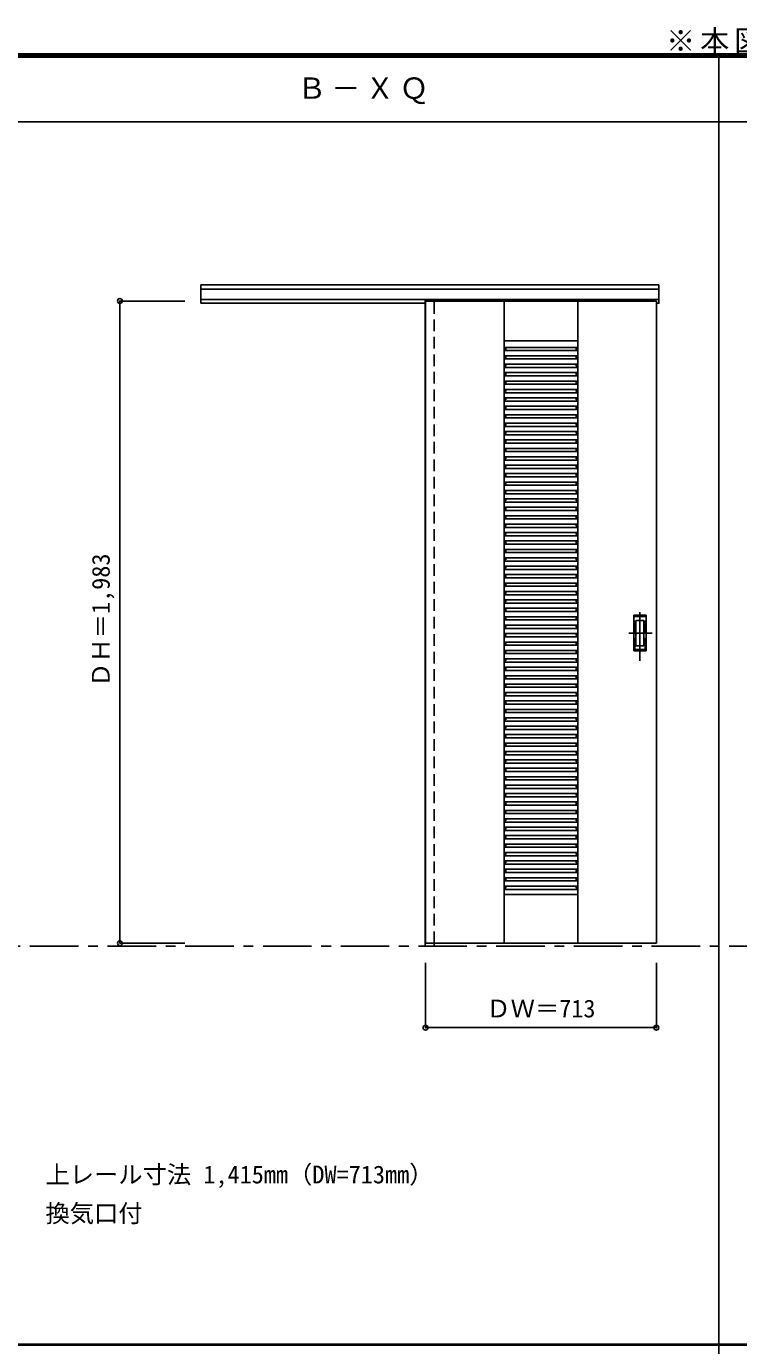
# Model space of a CAD drawing. Units: millimetres, scale not verified. Extents: x -6000 to 5700, y -4307 to 4260.
# Drawn here: x -461 to 1739, y 186 to 4260 of the extents above; entities that cross this region are included whole.
import ezdxf
from ezdxf.enums import TextEntityAlignment as Align

# ---------------------------------------------------------------- set-up
doc = ezdxf.new("R2010")
doc.units = ezdxf.units.MM
doc.header["$LTSCALE"] = 30
doc.header["$PDMODE"] = 32
doc.header["$PDSIZE"] = 15
doc.linetypes.add('CHAIN1', pattern=[8, 5, -1, 1, -1])
doc.linetypes.add('DASHED1', pattern=[1.8, 1.2, -0.6])
for name, color, linetype in [('0-1_通り芯', 7, 'CHAIN1'), ('0-2_扉', 3, 'Continuous'), ('0-3_仕上げ', 4, 'Continuous'), ('0-4_枠', 3, 'Continuous'), ('0-6_引手', 7, 'Continuous'), ('0-A_文字', 7, 'Continuous'), ('0-B_寸法', 7, 'Continuous'), ('F-1_枠', 6, 'Continuous')]:
    doc.layers.add(name, color=color, linetype=linetype)
doc.styles.add('ＭＳ ゴシック', font='')
doc.styles.get('ＭＳ ゴシック').set_extended_font_data('MS Gothic')

msp = doc.modelspace()

# ---------------------------------------------------------------- linework, layer by layer
at = {"layer": '0-1_通り芯'}
msp.add_line((-5490, 1420), (5690, 1420), dxfattribs=at)
at = {"layer": '0-2_扉'}
for p, q in [((772, 3412), (1485, 3412)), ((772, 3412), (772, 1429)), ((1485, 1429), (1485, 3412)), ((772, 1429), (1485, 1429))]:
    msp.add_line(p, q, dxfattribs=at)
at = {"layer": '0-2_扉', "color": 4, "linetype": 'DASHED1'}
msp.add_line((772, 3412), (772, 3408), dxfattribs=at)
at = {"layer": '0-3_仕上げ', "color": 7}
for p, q in [((1014.5, 1429), (1014.5, 3412)), ((1242.5, 1429), (1242.5, 3412)), ((1014.5, 3289), (1242.5, 3289)), ((1014.5, 1579), (1242.5, 1579))]:
    msp.add_line(p, q, dxfattribs=at)
at = {"layer": '0-3_仕上げ'}
for p, q in [((1014.5, 3269), (1242.5, 3269)), ((1014.5, 3262.58), (1019.5, 3262.58)), ((1019.5, 3269), (1019.5, 3262.58)), ((1237.5, 3269), (1237.5, 3262.58)), ((1237.5, 3262.58), (1242.5, 3262.58)), ((1014.5, 3259), (1242.5, 3259)), ((1014.5, 3243), (1242.5, 3243)), ((1014.5, 3236.58), (1019.5, 3236.58)), ((1014.5, 3233), (1242.5, 3233)), ((1019.5, 3243), (1019.5, 3236.58)), ((1237.5, 3243), (1237.5, 3236.58)), ((1237.5, 3236.58), (1242.5, 3236.58)), ((1014.5, 3217), (1242.5, 3217)), ((1014.5, 3210.58), (1019.5, 3210.58)), ((1014.5, 3207), (1242.5, 3207)), ((1014.5, 3191), (1242.5, 3191)), ((1014.5, 3184.58), (1019.5, 3184.58)), ((1014.5, 3181), (1242.5, 3181)), ((1019.5, 3217), (1019.5, 3210.58)), ((1019.5, 3191), (1019.5, 3184.58)), ((1237.5, 3217), (1237.5, 3210.58)), ((1237.5, 3210.58), (1242.5, 3210.58)), ((1237.5, 3191), (1237.5, 3184.58)), ((1237.5, 3184.58), (1242.5, 3184.58)), ((1014.5, 3165), (1242.5, 3165)), ((1014.5, 3158.58), (1019.5, 3158.58)), ((1014.5, 3155), (1242.5, 3155)), ((1014.5, 3139), (1242.5, 3139)), ((1019.5, 3165), (1019.5, 3158.58)), ((1019.5, 3139), (1019.5, 3132.58)), ((1237.5, 3165), (1237.5, 3158.58)), ((1237.5, 3158.58), (1242.5, 3158.58)), ((1237.5, 3139), (1237.5, 3132.58)), ((1014.5, 3132.58), (1019.5, 3132.58)), ((1014.5, 3129), (1242.5, 3129)), ((1014.5, 3113), (1242.5, 3113)), ((1014.5, 3106.58), (1019.5, 3106.58)), ((1014.5, 3103), (1242.5, 3103)), ((1019.5, 3113), (1019.5, 3106.58)), ((1237.5, 3132.58), (1242.5, 3132.58)), ((1237.5, 3113), (1237.5, 3106.58)), ((1237.5, 3106.58), (1242.5, 3106.58)), ((1014.5, 3087), (1242.5, 3087)), ((1014.5, 3080.58), (1019.5, 3080.58)), ((1014.5, 3077), (1242.5, 3077)), ((1014.5, 3061), (1242.5, 3061)), ((1019.5, 3087), (1019.5, 3080.58)), ((1019.5, 3061), (1019.5, 3054.58)), ((1237.5, 3087), (1237.5, 3080.58)), ((1237.5, 3080.58), (1242.5, 3080.58)), ((1237.5, 3061), (1237.5, 3054.58)), ((1014.5, 3054.58), (1019.5, 3054.58)), ((1014.5, 3051), (1242.5, 3051)), ((1014.5, 3035), (1242.5, 3035)), ((1014.5, 3028.58), (1019.5, 3028.58)), ((1014.5, 3025), (1242.5, 3025)), ((1019.5, 3035), (1019.5, 3028.58)), ((1237.5, 3054.58), (1242.5, 3054.58)), ((1237.5, 3035), (1237.5, 3028.58)), ((1237.5, 3028.58), (1242.5, 3028.58)), ((1014.5, 3009), (1242.5, 3009)), ((1014.5, 3002.58), (1019.5, 3002.58)), ((1014.5, 2999), (1242.5, 2999)), ((1014.5, 2983), (1242.5, 2983)), ((1014.5, 2976.58), (1019.5, 2976.58)), ((1019.5, 3009), (1019.5, 3002.58)), ((1019.5, 2983), (1019.5, 2976.58)), ((1237.5, 3009), (1237.5, 3002.58)), ((1237.5, 3002.58), (1242.5, 3002.58)), ((1237.5, 2983), (1237.5, 2976.58)), ((1237.5, 2976.58), (1242.5, 2976.58)), ((1014.5, 2973), (1242.5, 2973)), ((1014.5, 2957), (1242.5, 2957)), ((1014.5, 2950.58), (1019.5, 2950.58)), ((1014.5, 2947), (1242.5, 2947)), ((1019.5, 2957), (1019.5, 2950.58)), ((1237.5, 2957), (1237.5, 2950.58)), ((1237.5, 2950.58), (1242.5, 2950.58)), ((1014.5, 2931), (1242.5, 2931)), ((1014.5, 2924.58), (1019.5, 2924.58)), ((1014.5, 2921), (1242.5, 2921)), ((1014.5, 2905), (1242.5, 2905)), ((1014.5, 2898.58), (1019.5, 2898.58)), ((1014.5, 2895), (1242.5, 2895)), ((1019.5, 2931), (1019.5, 2924.58)), ((1019.5, 2905), (1019.5, 2898.58)), ((1237.5, 2931), (1237.5, 2924.58)), ((1237.5, 2924.58), (1242.5, 2924.58)), ((1237.5, 2905), (1237.5, 2898.58)), ((1237.5, 2898.58), (1242.5, 2898.58)), ((1014.5, 2879), (1242.5, 2879)), ((1014.5, 2872.58), (1019.5, 2872.58)), ((1014.5, 2869), (1242.5, 2869)), ((1014.5, 2853), (1242.5, 2853)), ((1019.5, 2879), (1019.5, 2872.58)), ((1019.5, 2853), (1019.5, 2846.58)), ((1237.5, 2879), (1237.5, 2872.58)), ((1237.5, 2872.58), (1242.5, 2872.58)), ((1237.5, 2853), (1237.5, 2846.58)), ((1014.5, 2846.58), (1019.5, 2846.58)), ((1014.5, 2843), (1242.5, 2843)), ((1014.5, 2827), (1242.5, 2827)), ((1014.5, 2820.58), (1019.5, 2820.58)), ((1014.5, 2817), (1242.5, 2817)), ((1019.5, 2827), (1019.5, 2820.58)), ((1237.5, 2846.58), (1242.5, 2846.58)), ((1237.5, 2827), (1237.5, 2820.58)), ((1237.5, 2820.58), (1242.5, 2820.58)), ((1014.5, 2801), (1242.5, 2801)), ((1014.5, 2794.58), (1019.5, 2794.58)), ((1014.5, 2791), (1242.5, 2791)), ((1014.5, 2775), (1242.5, 2775)), ((1019.5, 2801), (1019.5, 2794.58)), ((1019.5, 2775), (1019.5, 2768.58)), ((1237.5, 2801), (1237.5, 2794.58)), ((1237.5, 2794.58), (1242.5, 2794.58)), ((1237.5, 2775), (1237.5, 2768.58)), ((1014.5, 2768.58), (1019.5, 2768.58)), ((1014.5, 2765), (1242.5, 2765)), ((1014.5, 2749), (1242.5, 2749)), ((1014.5, 2742.58), (1019.5, 2742.58)), ((1014.5, 2739), (1242.5, 2739)), ((1019.5, 2749), (1019.5, 2742.58)), ((1237.5, 2768.58), (1242.5, 2768.58)), ((1237.5, 2749), (1237.5, 2742.58)), ((1237.5, 2742.58), (1242.5, 2742.58)), ((1014.5, 2723), (1242.5, 2723)), ((1014.5, 2716.58), (1019.5, 2716.58)), ((1014.5, 2713), (1242.5, 2713)), ((1014.5, 2697), (1242.5, 2697)), ((1014.5, 2690.58), (1019.5, 2690.58)), ((1019.5, 2723), (1019.5, 2716.58)), ((1019.5, 2697), (1019.5, 2690.58)), ((1237.5, 2723), (1237.5, 2716.58)), ((1237.5, 2716.58), (1242.5, 2716.58)), ((1237.5, 2697), (1237.5, 2690.58)), ((1237.5, 2690.58), (1242.5, 2690.58)), ((1014.5, 2687), (1242.5, 2687)), ((1014.5, 2671), (1242.5, 2671)), ((1014.5, 2664.58), (1019.5, 2664.58)), ((1014.5, 2661), (1242.5, 2661)), ((1019.5, 2671), (1019.5, 2664.58)), ((1237.5, 2671), (1237.5, 2664.58)), ((1237.5, 2664.58), (1242.5, 2664.58)), ((1014.5, 2645), (1242.5, 2645)), ((1014.5, 2638.58), (1019.5, 2638.58)), ((1014.5, 2635), (1242.5, 2635)), ((1014.5, 2619), (1242.5, 2619)), ((1014.5, 2612.58), (1019.5, 2612.58)), ((1014.5, 2609), (1242.5, 2609)), ((1019.5, 2645), (1019.5, 2638.58)), ((1019.5, 2619), (1019.5, 2612.58)), ((1237.5, 2645), (1237.5, 2638.58)), ((1237.5, 2638.58), (1242.5, 2638.58)), ((1237.5, 2619), (1237.5, 2612.58)), ((1237.5, 2612.58), (1242.5, 2612.58)), ((1014.5, 2593), (1242.5, 2593)), ((1014.5, 2586.58), (1019.5, 2586.58)), ((1014.5, 2583), (1242.5, 2583)), ((1014.5, 2567), (1242.5, 2567)), ((1019.5, 2593), (1019.5, 2586.58)), ((1019.5, 2567), (1019.5, 2560.58)), ((1237.5, 2593), (1237.5, 2586.58)), ((1237.5, 2586.58), (1242.5, 2586.58)), ((1237.5, 2567), (1237.5, 2560.58)), ((1014.5, 2560.58), (1019.5, 2560.58)), ((1014.5, 2557), (1242.5, 2557)), ((1014.5, 2541), (1242.5, 2541)), ((1014.5, 2534.58), (1019.5, 2534.58)), ((1014.5, 2531), (1242.5, 2531)), ((1019.5, 2541), (1019.5, 2534.58)), ((1237.5, 2560.58), (1242.5, 2560.58)), ((1237.5, 2541), (1237.5, 2534.58)), ((1237.5, 2534.58), (1242.5, 2534.58)), ((1014.5, 2515), (1242.5, 2515)), ((1014.5, 2508.58), (1019.5, 2508.58)), ((1014.5, 2505), (1242.5, 2505)), ((1014.5, 2489), (1242.5, 2489)), ((1019.5, 2515), (1019.5, 2508.58)), ((1019.5, 2489), (1019.5, 2482.58)), ((1237.5, 2515), (1237.5, 2508.58)), ((1237.5, 2508.58), (1242.5, 2508.58)), ((1237.5, 2489), (1237.5, 2482.58)), ((1014.5, 2482.58), (1019.5, 2482.58)), ((1014.5, 2479), (1242.5, 2479)), ((1014.5, 2463), (1242.5, 2463)), ((1014.5, 2456.58), (1019.5, 2456.58)), ((1014.5, 2453), (1242.5, 2453)), ((1019.5, 2463), (1019.5, 2456.58)), ((1237.5, 2482.58), (1242.5, 2482.58)), ((1237.5, 2463), (1237.5, 2456.58)), ((1237.5, 2456.58), (1242.5, 2456.58)), ((1014.5, 2437), (1242.5, 2437)), ((1014.5, 2430.58), (1019.5, 2430.58)), ((1014.5, 2427), (1242.5, 2427)), ((1014.5, 2411), (1242.5, 2411)), ((1014.5, 2404.58), (1019.5, 2404.58)), ((1019.5, 2437), (1019.5, 2430.58)), ((1019.5, 2411), (1019.5, 2404.58)), ((1237.5, 2437), (1237.5, 2430.58)), ((1237.5, 2430.58), (1242.5, 2430.58)), ((1237.5, 2411), (1237.5, 2404.58)), ((1237.5, 2404.58), (1242.5, 2404.58)), ((1014.5, 2401), (1242.5, 2401)), ((1014.5, 2385), (1242.5, 2385)), ((1014.5, 2378.58), (1019.5, 2378.58)), ((1014.5, 2375), (1242.5, 2375)), ((1019.5, 2385), (1019.5, 2378.58)), ((1237.5, 2385), (1237.5, 2378.58)), ((1237.5, 2378.58), (1242.5, 2378.58)), ((1014.5, 2359), (1242.5, 2359)), ((1014.5, 2352.58), (1019.5, 2352.58)), ((1014.5, 2349), (1242.5, 2349)), ((1014.5, 2333), (1242.5, 2333)), ((1014.5, 2326.58), (1019.5, 2326.58)), ((1014.5, 2323), (1242.5, 2323)), ((1019.5, 2359), (1019.5, 2352.58)), ((1019.5, 2333), (1019.5, 2326.58)), ((1237.5, 2359), (1237.5, 2352.58)), ((1237.5, 2352.58), (1242.5, 2352.58)), ((1237.5, 2333), (1237.5, 2326.58)), ((1237.5, 2326.58), (1242.5, 2326.58)), ((1014.5, 2307), (1242.5, 2307)), ((1014.5, 2300.58), (1019.5, 2300.58)), ((1014.5, 2297), (1242.5, 2297)), ((1019.5, 2307), (1019.5, 2300.58)), ((1237.5, 2307), (1237.5, 2300.58)), ((1237.5, 2300.58), (1242.5, 2300.58)), ((1014.5, 2281), (1242.5, 2281)), ((1014.5, 2274.58), (1019.5, 2274.58)), ((1014.5, 2271), (1242.5, 2271)), ((1014.5, 2255), (1242.5, 2255)), ((1014.5, 2248.58), (1019.5, 2248.58)), ((1014.5, 2245), (1242.5, 2245)), ((1019.5, 2281), (1019.5, 2274.58)), ((1019.5, 2255), (1019.5, 2248.58)), ((1237.5, 2281), (1237.5, 2274.58)), ((1237.5, 2274.58), (1242.5, 2274.58)), ((1237.5, 2255), (1237.5, 2248.58)), ((1237.5, 2248.58), (1242.5, 2248.58)), ((1014.5, 2229), (1242.5, 2229)), ((1014.5, 2222.58), (1019.5, 2222.58)), ((1014.5, 2219), (1242.5, 2219)), ((1014.5, 2203), (1242.5, 2203)), ((1019.5, 2229), (1019.5, 2222.58)), ((1019.5, 2203), (1019.5, 2196.58)), ((1237.5, 2229), (1237.5, 2222.58)), ((1237.5, 2222.58), (1242.5, 2222.58)), ((1237.5, 2203), (1237.5, 2196.58)), ((1014.5, 2196.58), (1019.5, 2196.58)), ((1014.5, 2193), (1242.5, 2193)), ((1014.5, 2177), (1242.5, 2177)), ((1014.5, 2170.58), (1019.5, 2170.58)), ((1014.5, 2167), (1242.5, 2167)), ((1019.5, 2177), (1019.5, 2170.58)), ((1237.5, 2196.58), (1242.5, 2196.58)), ((1237.5, 2177), (1237.5, 2170.58)), ((1237.5, 2170.58), (1242.5, 2170.58)), ((1014.5, 2151), (1242.5, 2151)), ((1014.5, 2144.58), (1019.5, 2144.58)), ((1014.5, 2141), (1242.5, 2141)), ((1014.5, 2125), (1242.5, 2125)), ((1019.5, 2151), (1019.5, 2144.58)), ((1019.5, 2125), (1019.5, 2118.58)), ((1237.5, 2151), (1237.5, 2144.58)), ((1237.5, 2144.58), (1242.5, 2144.58)), ((1237.5, 2125), (1237.5, 2118.58)), ((1014.5, 2118.58), (1019.5, 2118.58)), ((1014.5, 2115), (1242.5, 2115)), ((1014.5, 2099), (1242.5, 2099)), ((1014.5, 2092.58), (1019.5, 2092.58)), ((1014.5, 2089), (1242.5, 2089)), ((1019.5, 2099), (1019.5, 2092.58)), ((1237.5, 2118.58), (1242.5, 2118.58)), ((1237.5, 2099), (1237.5, 2092.58)), ((1237.5, 2092.58), (1242.5, 2092.58)), ((1014.5, 2073), (1242.5, 2073)), ((1014.5, 2066.58), (1019.5, 2066.58)), ((1014.5, 2063), (1242.5, 2063)), ((1014.5, 2047), (1242.5, 2047)), ((1014.5, 2040.58), (1019.5, 2040.58)), ((1019.5, 2073), (1019.5, 2066.58)), ((1019.5, 2047), (1019.5, 2040.58)), ((1237.5, 2073), (1237.5, 2066.58)), ((1237.5, 2066.58), (1242.5, 2066.58)), ((1237.5, 2047), (1237.5, 2040.58)), ((1237.5, 2040.58), (1242.5, 2040.58)), ((1014.5, 2037), (1242.5, 2037)), ((1014.5, 2021), (1242.5, 2021)), ((1014.5, 2014.58), (1019.5, 2014.58)), ((1014.5, 2011), (1242.5, 2011)), ((1019.5, 2021), (1019.5, 2014.58)), ((1237.5, 2021), (1237.5, 2014.58)), ((1237.5, 2014.58), (1242.5, 2014.58)), ((1014.5, 1995), (1242.5, 1995)), ((1014.5, 1988.58), (1019.5, 1988.58)), ((1014.5, 1985), (1242.5, 1985)), ((1014.5, 1969), (1242.5, 1969)), ((1014.5, 1962.58), (1019.5, 1962.58)), ((1014.5, 1959), (1242.5, 1959)), ((1019.5, 1995), (1019.5, 1988.58)), ((1019.5, 1969), (1019.5, 1962.58)), ((1237.5, 1995), (1237.5, 1988.58)), ((1237.5, 1988.58), (1242.5, 1988.58)), ((1237.5, 1969), (1237.5, 1962.58)), ((1237.5, 1962.58), (1242.5, 1962.58)), ((1014.5, 1943), (1242.5, 1943)), ((1014.5, 1936.58), (1019.5, 1936.58)), ((1014.5, 1933), (1242.5, 1933)), ((1014.5, 1917), (1242.5, 1917)), ((1019.5, 1943), (1019.5, 1936.58)), ((1019.5, 1917), (1019.5, 1910.58)), ((1237.5, 1943), (1237.5, 1936.58)), ((1237.5, 1936.58), (1242.5, 1936.58)), ((1237.5, 1917), (1237.5, 1910.58)), ((1014.5, 1910.58), (1019.5, 1910.58)), ((1014.5, 1907), (1242.5, 1907)), ((1014.5, 1891), (1242.5, 1891)), ((1014.5, 1884.58), (1019.5, 1884.58)), ((1014.5, 1881), (1242.5, 1881)), ((1019.5, 1891), (1019.5, 1884.58)), ((1237.5, 1910.58), (1242.5, 1910.58)), ((1237.5, 1891), (1237.5, 1884.58)), ((1237.5, 1884.58), (1242.5, 1884.58)), ((1014.5, 1865), (1242.5, 1865)), ((1014.5, 1858.58), (1019.5, 1858.58)), ((1014.5, 1855), (1242.5, 1855)), ((1014.5, 1839), (1242.5, 1839)), ((1019.5, 1865), (1019.5, 1858.58)), ((1019.5, 1839), (1019.5, 1832.58)), ((1237.5, 1865), (1237.5, 1858.58)), ((1237.5, 1858.58), (1242.5, 1858.58)), ((1237.5, 1839), (1237.5, 1832.58)), ((1014.5, 1832.58), (1019.5, 1832.58)), ((1014.5, 1829), (1242.5, 1829)), ((1014.5, 1813), (1242.5, 1813)), ((1014.5, 1806.58), (1019.5, 1806.58)), ((1014.5, 1803), (1242.5, 1803)), ((1019.5, 1813), (1019.5, 1806.58)), ((1237.5, 1832.58), (1242.5, 1832.58)), ((1237.5, 1813), (1237.5, 1806.58)), ((1237.5, 1806.58), (1242.5, 1806.58)), ((1014.5, 1787), (1242.5, 1787)), ((1014.5, 1780.58), (1019.5, 1780.58)), ((1014.5, 1777), (1242.5, 1777)), ((1014.5, 1761), (1242.5, 1761)), ((1014.5, 1754.58), (1019.5, 1754.58)), ((1019.5, 1787), (1019.5, 1780.58)), ((1019.5, 1761), (1019.5, 1754.58)), ((1237.5, 1787), (1237.5, 1780.58)), ((1237.5, 1780.58), (1242.5, 1780.58)), ((1237.5, 1761), (1237.5, 1754.58)), ((1237.5, 1754.58), (1242.5, 1754.58)), ((1014.5, 1751), (1242.5, 1751)), ((1014.5, 1735), (1242.5, 1735)), ((1014.5, 1728.58), (1019.5, 1728.58)), ((1014.5, 1725), (1242.5, 1725)), ((1019.5, 1735), (1019.5, 1728.58)), ((1237.5, 1735), (1237.5, 1728.58)), ((1237.5, 1728.58), (1242.5, 1728.58)), ((1014.5, 1709), (1242.5, 1709)), ((1014.5, 1702.58), (1019.5, 1702.58)), ((1014.5, 1699), (1242.5, 1699)), ((1014.5, 1683), (1242.5, 1683)), ((1014.5, 1676.58), (1019.5, 1676.58)), ((1014.5, 1673), (1242.5, 1673)), ((1019.5, 1709), (1019.5, 1702.58)), ((1019.5, 1683), (1019.5, 1676.58)), ((1237.5, 1709), (1237.5, 1702.58)), ((1237.5, 1702.58), (1242.5, 1702.58)), ((1237.5, 1683), (1237.5, 1676.58)), ((1237.5, 1676.58), (1242.5, 1676.58)), ((1014.5, 1657), (1242.5, 1657)), ((1014.5, 1650.58), (1019.5, 1650.58)), ((1014.5, 1647), (1242.5, 1647)), ((1014.5, 1631), (1242.5, 1631)), ((1019.5, 1657), (1019.5, 1650.58)), ((1019.5, 1631), (1019.5, 1624.58)), ((1237.5, 1657), (1237.5, 1650.58)), ((1237.5, 1650.58), (1242.5, 1650.58)), ((1237.5, 1631), (1237.5, 1624.58)), ((1014.5, 1624.58), (1019.5, 1624.58)), ((1014.5, 1621), (1242.5, 1621)), ((1014.5, 1605), (1242.5, 1605)), ((1014.5, 1598.58), (1019.5, 1598.58)), ((1014.5, 1595), (1242.5, 1595)), ((1019.5, 1605), (1019.5, 1598.58)), ((1237.5, 1624.58), (1242.5, 1624.58)), ((1237.5, 1605), (1237.5, 1598.58)), ((1237.5, 1598.58), (1242.5, 1598.58))]:
    msp.add_line(p, q, dxfattribs=at)
at = {"layer": '0-4_枠'}
for p, q in [((78, 3462), (1493, 3462)), ((78, 3405), (78, 3462)), ((78, 3449), (1493, 3449)), ((78, 3417), (1493, 3417)), ((78, 3405), (772, 3405)), ((771, 3417), (771, 1420)), ((799, 3412), (799, 3417)), ((799, 1429), (799, 1420)), ((771, 1420), (799, 1420))]:
    msp.add_line(p, q, dxfattribs=at)
at = {"layer": '0-4_枠', "color": 4, "linetype": 'DASHED1'}
msp.add_line((799, 1429), (799, 3412), dxfattribs=at)
at = {"layer": '0-4_枠'}
msp.add_lwpolyline([(1485, 3405), (1493, 3405), (1493, 3462)], dxfattribs=at)
at = {"layer": '0-6_引手', "linetype": 'CHAIN1'}
for p, q in [((1434, 2301.27), (1434, 2472.12)), ((1472.07, 2386.5), (1399.56, 2386.5))]:
    msp.add_line(p, q, dxfattribs=at)
at = {"layer": '0-6_引手'}
for p, q in [((1453, 2441.5), (1415, 2441.5)), ((1415, 2331.5), (1415, 2441.5)), ((1446.5, 2425.5), (1421.5, 2425.5)), ((1421.5, 2347.5), (1421.5, 2425.5)), ((1446.5, 2347.5), (1446.5, 2425.5)), ((1453, 2331.5), (1453, 2441.5)), ((1453, 2331.5), (1415, 2331.5)), ((1446.5, 2347.5), (1421.5, 2347.5))]:
    msp.add_line(p, q, dxfattribs=at)
at = {"layer": '0-6_引手', "linetype": 'DASHED1'}
for p, q in [((1418, 2335.5), (1418, 2437.5)), ((1450, 2335.5), (1418, 2335.5))]:
    msp.add_line(p, q, dxfattribs=at)
msp.add_lwpolyline([(1450, 2335.5), (1450, 2437.5), (1418, 2437.5)], dxfattribs=at)
at = {"layer": '0-B_寸法', "color": 4}
for p, q in [((-172, 3412), (-172, 1429)), ((-172, 3412), (28, 3412)), ((-172, 1429), (28, 1429)), ((1485, 1168), (1485, 1368))]:
    msp.add_line(p, q, dxfattribs=at)
msp.add_lwpolyline([(1485, 1168), (772, 1168), (772, 1368)], dxfattribs=at)
at = {"layer": '0-B_寸法'}
for p in [(-172, 3412), (-172, 1429), (772, 1168), (1485, 1168)]:
    msp.add_point(p, dxfattribs=at)
at = {"layer": 'F-1_枠'}
for p, q in [((-6000, 4175), (5700, 4175)), ((-6000, 4170), (5700, 4170)), ((-6000, 4165), (5700, 4165)), ((1678, -3790), (1678, 4175)), ((-6000, 3965), (5700, 3965)), ((-6000, 190.5), (5700, 190.5)), ((-6000, 187.5), (5700, 187.5))]:
    msp.add_line(p, q, dxfattribs=at)

# ---------------------------------------------------------------- texts
at = {"layer": '0-A_文字', "style": 'ＭＳ ゴシック'}
for s, p in [('上レール寸法 1,415mm（DW=713mm）', (-402, 670.5)), ('換気口付', (-402, 550.5))]:
    msp.add_text(s, height=54.99, dxfattribs=at).set_placement(p, align=Align.BOTTOM_LEFT)
at = {"layer": '0-A_文字', "char_height": 65.98, "attachment_point": 7, "style": 'ＭＳ ゴシック'}
for s, insert in [('\\T1.17;※本図は意匠確認用です。\u3000表記の簡略化している部位がございますのでご注意下さい。', (1515, 4175)), ('\\T1.17;Ｂ－ＸＱ', (375.5, 4020))]:
    msp.add_mtext(s, dxfattribs=dict(at, insert=insert))
at = {"layer": '0-B_寸法', "style": 'ＭＳ ゴシック'}
msp.add_text('ＤＨ＝1,983', height=54.99, rotation=90, dxfattribs=at).set_placement((-187, 2220.25), align=Align.BOTTOM_LEFT)
msp.add_text('ＤＷ＝713', height=54.99, dxfattribs=at).set_placement((959.75, 1183), align=Align.BOTTOM_LEFT)

doc.saveas('drawing.dxf')
